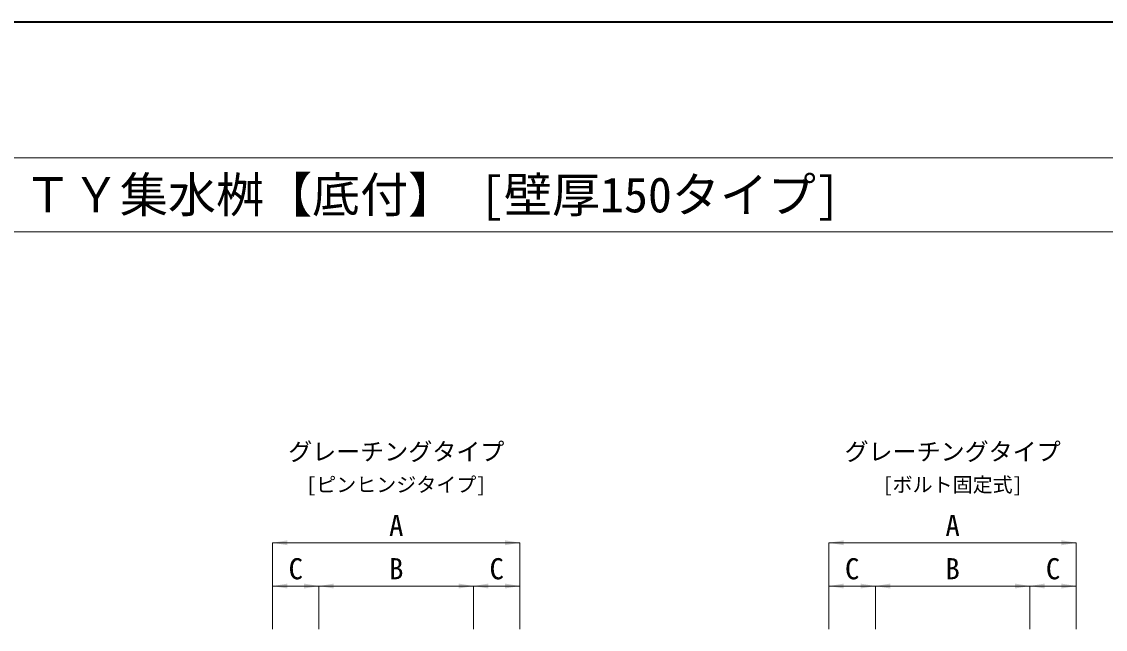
# Model space of a CAD drawing. Units: millimetres, scale not verified. Extents: x 3819 to 56619, y -16688 to 1396.
# Drawn here: x 7407 to 10913, y -5170 to -3205 of the extents above; entities that cross this region are included whole.
import ezdxf
from ezdxf.enums import TextEntityAlignment as Align

# ---------------------------------------------------------------- set-up
doc = ezdxf.new("R2010")
doc.units = ezdxf.units.MM
doc.header["$LTSCALE"] = 50
doc.layers.add('0_2', color=7, linetype='Continuous')
doc.layers.add('図枠', color=5, linetype='Continuous', lineweight=5)
doc.layers.add('寸法線', color=7, linetype='Continuous', lineweight=13)
doc.styles.add('ＭＳ ゴシック', font='')
doc.styles.get('ＭＳ ゴシック').set_extended_font_data('MS Gothic')

# ---------------------------------------------------------------- blocks, each defined once
blk = doc.blocks.new('filled_arrow')
at = {"color": 0, "linetype": 'Continuous', "lineweight": -2}
blk.add_solid([(7.5, 1.25), (0, 0), (7.5, -1.25)], dxfattribs=at)

msp = doc.modelspace()

# ---------------------------------------------------------------- linework, layer by layer
at = {"layer": '図枠', "lineweight": 40}
msp.add_line((6818.93, -3204.57), (14018.93, -3204.57), dxfattribs=at)
at = {"layer": '図枠', "lineweight": 13}
for p, q in [((7258.93, -3644.57), (13578.93, -3644.57)), ((7258.93, -3884.57), (13578.93, -3884.57))]:
    msp.add_line(p, q, dxfattribs=at)
at = {"layer": '寸法線'}
for p, q in [((8218.93, -4890.17), (9018.93, -4890.17)), ((8218.93, -5170.17), (8218.93, -4890.17)), ((9018.93, -5170.17), (9018.93, -4890.17)), ((10018.93, -4890.17), (10818.93, -4890.17)), ((10018.93, -5170.17), (10018.93, -4890.17)), ((10818.93, -5170.17), (10818.93, -4890.17)), ((8218.93, -5030.17), (8368.93, -5030.17)), ((8218.93, -5170.17), (8218.93, -5030.17)), ((8368.93, -5170.17), (8368.93, -5030.17)), ((8368.93, -5030.17), (8868.93, -5030.17)), ((8368.93, -5170.17), (8368.93, -5030.17)), ((8868.93, -5170.17), (8868.93, -5030.17)), ((8868.93, -5030.17), (9018.93, -5030.17)), ((8868.93, -5170.17), (8868.93, -5030.17)), ((9018.93, -5170.17), (9018.93, -5030.17)), ((10018.93, -5030.17), (10168.93, -5030.17)), ((10018.93, -5170.17), (10018.93, -5030.17)), ((10168.93, -5170.17), (10168.93, -5030.17)), ((10168.93, -5030.17), (10668.93, -5030.17)), ((10168.93, -5170.17), (10168.93, -5030.17)), ((10668.93, -5170.17), (10668.93, -5030.17)), ((10668.93, -5030.17), (10818.93, -5030.17)), ((10668.93, -5170.17), (10668.93, -5030.17)), ((10818.93, -5170.17), (10818.93, -5030.17))]:
    msp.add_line(p, q, dxfattribs=at)

# ---------------------------------------------------------------- block references
at = {"layer": '寸法線', "xscale": 6.4, "yscale": 6.4}
for p in [(8218.93, -4890.17), (10018.93, -4890.17), (8218.93, -5030.17), (8368.93, -5030.17), (8868.93, -5030.17), (10018.93, -5030.17), (10168.93, -5030.17), (10668.93, -5030.17)]:
    msp.add_blockref('filled_arrow', p, dxfattribs=at)
at = {"layer": '寸法線', "xscale": 6.4, "yscale": 6.4, "rotation": 180}
for p in [(9018.93, -4890.17), (10818.93, -4890.17), (8368.93, -5030.17), (8868.93, -5030.17), (9018.93, -5030.17), (10168.93, -5030.17), (10668.93, -5030.17), (10818.93, -5030.17)]:
    msp.add_blockref('filled_arrow', p, dxfattribs=at)

# ---------------------------------------------------------------- texts
at = {"layer": '0_2', "style": 'ＭＳ ゴシック'}
for s, height, p in [('グレーチングタイプ', 56.96, (8618.93, -4595.39)), ('グレーチングタイプ', 56.96, (10418.93, -4595.39)), ('[ピンヒンジタイプ]', 47.47, (8618.93, -4702.23)), ('[ボルト固定式]', 47.47, (10418.93, -4702.23))]:
    msp.add_text(s, height=height, dxfattribs=at).set_placement(p, align=Align.MIDDLE_CENTER)
at = {"layer": '図枠', "color": 7, "style": 'ＭＳ ゴシック'}
msp.add_text('\u3000ＴＹ集水桝【底付】 [壁厚150タイプ]\u3000', height=113.9, dxfattribs=at).set_placement((7258.93, -3764.57), align=Align.MIDDLE_LEFT)
at = {"layer": '寸法線', "style": 'ＭＳ ゴシック'}
for s, p in [('A', (8618.93, -4834.17)), ('A', (10418.93, -4834.17)), ('C', (8293.93, -4974.17)), ('B', (8618.93, -4974.17)), ('C', (8943.93, -4974.17)), ('C', (10093.93, -4974.17)), ('B', (10418.93, -4974.17)), ('C', (10743.93, -4974.17))]:
    msp.add_text(s, height=68.36, dxfattribs=at).set_placement(p, align=Align.MIDDLE_CENTER)

doc.saveas('drawing.dxf')
